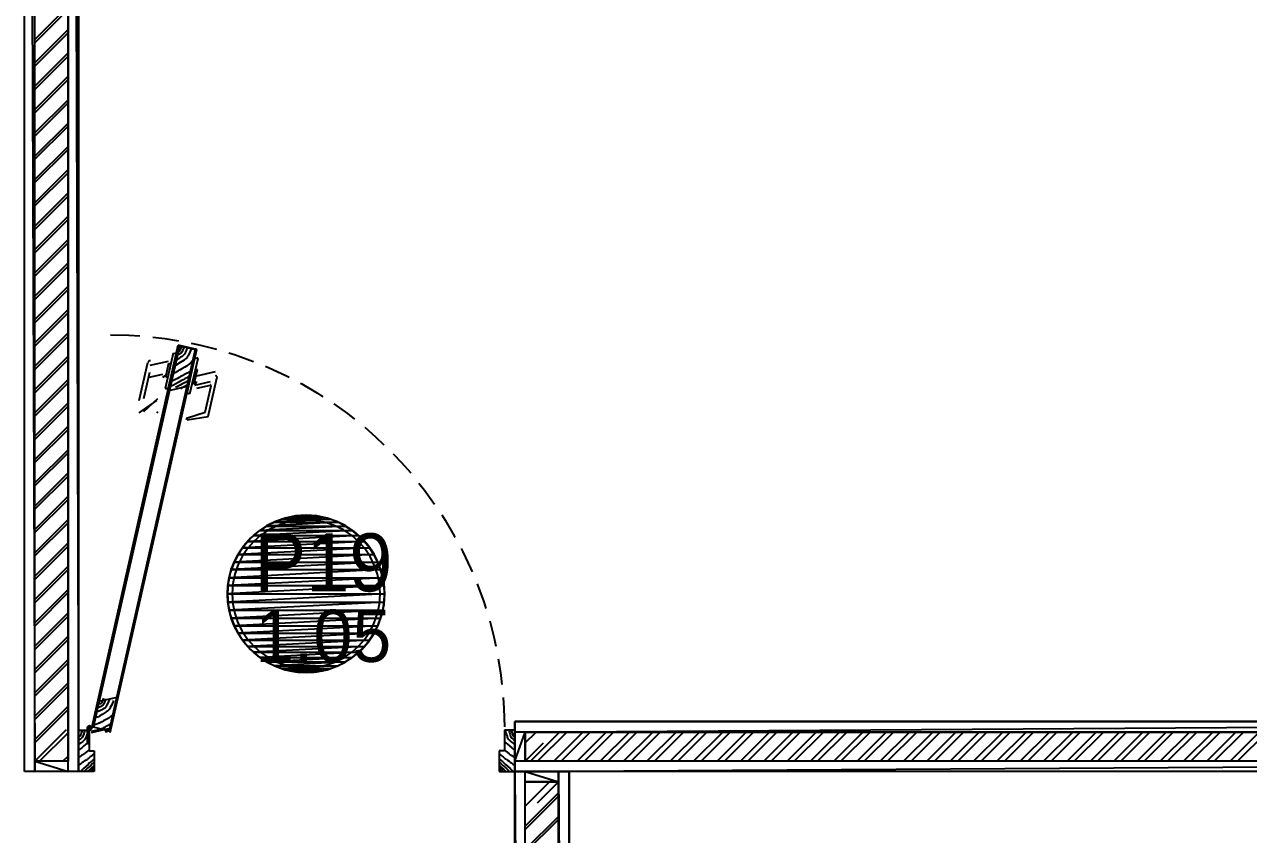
# Model space of a CAD drawing. Header units: millimetres. Extents: x 7649 to 34105, y 3983 to 25377.
# Drawn here: x 28188 to 31133, y 12767 to 14715 of the extents above; entities that cross this region are included whole.
import ezdxf

# ---------------------------------------------------------------- set-up
doc = ezdxf.new("R2010")
doc.units = ezdxf.units.MM

msp = doc.modelspace()

# ---------------------------------------------------------------- linework, layer by layer
at = {"layer": 'GEOMETRY', "color": 7}
for p, q in [((28188.00278, 12918.19306), (28188.00278, 20636.61806)), ((28188.00278, 20636.61806), (28212.87361, 12918.19306)), ((28188.00278, 20636.61806), (28212.87361, 12918.19306)), ((28212.87361, 12918.19306), (28212.87361, 20636.61806)), ((28292.77778, 12918.19306), (28292.77778, 20636.61806)), ((28292.77778, 20636.61806), (28318.17778, 12918.19306)), ((28292.77778, 20636.61806), (28318.17778, 12918.19306)), ((28318.17778, 12918.19306), (28318.17778, 20636.61806)), ((28212.87361, 14679.25972), (28292.77778, 14759.16389)), ((28212.87361, 14671.32222), (28292.77778, 14751.22639)), ((28212.87361, 14622.63889), (28292.77778, 14703.07222)), ((28212.87361, 14615.23056), (28292.77778, 14695.13472)), ((28212.87361, 14566.54722), (28292.77778, 14646.98056)), ((28212.87361, 14559.13889), (28292.77778, 14639.04306)), ((28212.87361, 14510.45556), (28292.77778, 14590.88889)), ((28212.87361, 14503.04722), (28292.77778, 14582.95139)), ((28212.87361, 14454.36389), (28292.77778, 14534.26806)), ((28212.87361, 14446.95556), (28292.77778, 14526.85972)), ((28212.87361, 14398.27222), (28292.77778, 14478.17639)), ((28212.87361, 14390.86389), (28292.77778, 14470.76806)), ((28212.87361, 14342.18056), (28292.77778, 14422.08472)), ((28212.87361, 14334.77222), (28292.77778, 14414.67639)), ((28212.87361, 14286.08889), (28292.77778, 14365.99306)), ((28212.87361, 14278.68056), (28292.77778, 14358.58472)), ((28212.87361, 14229.99722), (28292.77778, 14309.90139)), ((28212.87361, 14222.05972), (28292.77778, 14302.49306)), ((28212.87361, 14173.90556), (28292.77778, 14253.80972)), ((28212.87361, 14165.96806), (28292.77778, 14246.40139)), ((28212.87361, 14117.81389), (28292.77778, 14197.71806)), ((28212.87361, 14109.87639), (28292.77778, 14190.30972)), ((28212.87361, 14061.72222), (28292.77778, 14141.62639)), ((28212.87361, 14053.78472), (28292.77778, 14133.68889)), ((28212.87361, 14005.63056), (28292.77778, 14085.53472)), ((28212.87361, 13997.69306), (28292.77778, 14077.59722)), ((28212.87361, 13949.53889), (28292.77778, 14029.44306)), ((28212.87361, 13941.60139), (28292.77778, 14021.50556)), ((28212.87361, 13893.44722), (28292.77778, 13973.35139)), ((28212.87361, 13885.50972), (28292.77778, 13965.41389)), ((28394.90694, 13968.58889), (28438.82778, 13967.53056)), ((28438.82778, 13967.53056), (28465.28611, 13965.94306)), ((28496.50694, 13962.76806), (28525.61111, 13959.59306)), ((28525.61111, 13959.59306), (28558.41944, 13954.30139)), ((28350.45694, 13026.14306), (28557.89028, 13943.71806)), ((28354.16111, 13025.08472), (28561.59444, 13942.13056)), ((28598.63611, 13933.66389), (28390.67361, 13013.97222)), ((28394.37778, 13011.85556), (28602.86944, 13933.66389)), ((28602.86944, 13933.66389), (28557.89028, 13943.71806)), ((28557.89028, 13943.71806), (28602.86944, 13933.66389)), ((28561.06528, 13930.48889), (28560.00694, 13928.90139)), ((28563.71111, 13935.25139), (28561.06528, 13930.48889)), ((28561.59444, 13942.13056), (28598.63611, 13933.66389)), ((28566.35694, 13941.07222), (28563.71111, 13935.25139)), ((28567.94444, 13931.01806), (28566.35694, 13927.31389)), ((28572.17778, 13939.48472), (28567.94444, 13931.01806)), ((28577.99861, 13933.13472), (28575.35278, 13927.31389)), ((28580.11528, 13937.89722), (28577.99861, 13933.13472)), ((28589.64028, 13935.78056), (28585.93611, 13926.78472)), ((28589.11111, 13948.48056), (28611.33611, 13943.71806)), ((28611.33611, 13943.71806), (28649.96528, 13934.19306)), ((28212.87361, 13837.35556), (28292.77778, 13917.25972)), ((28212.87361, 13829.41806), (28292.77778, 13909.32222)), ((28463.69861, 13810.36806), (28484.86528, 13901.91389)), ((28485.18439, 13902.88431), (28484.9893, 13902.22911)), ((28485.45897, 13903.49294), (28485.18439, 13902.88431)), ((28485.80586, 13904.0505), (28485.45897, 13903.49294)), ((28486.2179, 13904.55245), (28485.80586, 13904.0505)), ((28486.68794, 13904.99427), (28486.2179, 13904.55245)), ((28487.2088, 13905.37143), (28486.68794, 13904.99427)), ((28487.77334, 13905.67941), (28487.2088, 13905.37143)), ((28488.37438, 13905.91368), (28487.77334, 13905.67941)), ((28489.00475, 13906.06973), (28488.37438, 13905.91368)), ((28489.65731, 13906.14301), (28489.00475, 13906.06973)), ((28490.32488, 13906.12901), (28489.65731, 13906.14301)), ((28491.0003, 13906.0232), (28490.32488, 13906.12901)), ((28490.68611, 13895.56389), (28534.60694, 13905.61806)), ((28527.19861, 13840.00139), (28546.24861, 13925.72639)), ((28528.25694, 13867.51806), (28535.66528, 13900.32639)), ((28534.07778, 13838.41389), (28553.65694, 13924.13889)), ((28535.66528, 13899.26806), (28540.42778, 13900.32639)), ((28546.24861, 13924.13889), (28553.65694, 13925.72639)), ((28562.65278, 13901.91389), (28551.01111, 13895.03472)), ((28559.47778, 13911.43889), (28554.18611, 13908.26389)), ((28559.47778, 13920.96389), (28556.30278, 13919.37639)), ((28559.47778, 13927.84306), (28558.41944, 13927.31389)), ((28560.00694, 13928.37222), (28559.47778, 13927.84306)), ((28562.12361, 13922.55139), (28559.47778, 13920.96389)), ((28563.71111, 13914.61389), (28559.47778, 13911.43889)), ((28560.00694, 13928.90139), (28560.00694, 13928.37222)), ((28564.76944, 13924.66806), (28562.12361, 13922.55139)), ((28572.17778, 13907.73472), (28562.65278, 13901.91389)), ((28567.41528, 13916.73056), (28563.71111, 13914.61389)), ((28566.35694, 13927.31389), (28564.76944, 13924.66806)), ((28570.06111, 13918.84722), (28567.41528, 13916.73056)), ((28572.70694, 13922.02222), (28570.06111, 13918.84722)), ((28574.82361, 13909.85139), (28572.17778, 13907.73472)), ((28575.35278, 13927.31389), (28572.70694, 13922.02222)), ((28577.46944, 13911.96806), (28574.82361, 13909.85139)), ((28579.58611, 13915.14306), (28577.46944, 13911.96806)), ((28579.05694, 13828.35972), (28598.10694, 13914.08472)), ((28581.70278, 13918.31806), (28579.58611, 13915.14306)), ((28585.93611, 13926.78472), (28581.70278, 13918.31806)), ((28587.52361, 13900.85556), (28581.70278, 13896.09306)), ((28585.93611, 13826.77222), (28605.51528, 13911.96806)), ((28592.81528, 13907.20556), (28587.52361, 13900.85556)), ((28598.10694, 13911.96806), (28605.51528, 13914.08472)), ((28679.59861, 13925.19722), (28695.47361, 13920.43472)), ((28695.47361, 13920.43472), (28736.74861, 13905.61806)), ((28736.74861, 13905.61806), (28738.86528, 13904.55972)), ((28475.34028, 13815.65972), (28489.62778, 13879.15972)), ((28488.04028, 13866.45972), (28520.84861, 13873.86806)), ((28520.84861, 13866.45972), (28529.31528, 13872.28056)), ((28551.01111, 13878.10139), (28546.77778, 13875.98472)), ((28553.65694, 13879.68889), (28551.01111, 13878.10139)), ((28555.77361, 13880.74722), (28553.65694, 13879.68889)), ((28557.36111, 13881.80556), (28555.77361, 13880.74722)), ((28558.41944, 13882.33472), (28557.36111, 13881.80556)), ((28558.94861, 13882.33472), (28558.41944, 13882.33472)), ((28559.47778, 13882.86389), (28558.94861, 13882.33472)), ((28560.53611, 13883.39306), (28559.47778, 13882.86389)), ((28562.65278, 13884.45139), (28560.53611, 13883.39306)), ((28566.35694, 13887.09722), (28562.65278, 13884.45139)), ((28567.41528, 13870.16389), (28565.82778, 13869.10556)), ((28573.76528, 13890.80139), (28566.35694, 13887.09722)), ((28569.00278, 13870.69306), (28567.41528, 13870.16389)), ((28571.64861, 13872.28056), (28569.00278, 13870.69306)), ((28575.88194, 13874.92639), (28571.64861, 13872.28056)), ((28577.46944, 13892.91806), (28573.76528, 13890.80139)), ((28580.64444, 13877.57222), (28575.88194, 13874.92639)), ((28579.58611, 13893.97639), (28577.46944, 13892.91806)), ((28581.70278, 13896.09306), (28579.58611, 13893.97639)), ((28583.29028, 13879.15972), (28580.64444, 13877.57222)), ((28586.99444, 13881.27639), (28583.29028, 13879.15972)), ((28596.51944, 13851.64306), (28604.45694, 13884.98056)), ((28599.69444, 13884.98056), (28604.45694, 13886.03889)), ((28602.86944, 13870.16389), (28647.31944, 13880.21806)), ((28648.28926, 13870.37392), (28647.63364, 13870.56903)), ((28648.89819, 13870.0993), (28648.28926, 13870.37392)), ((28649.45591, 13869.75232), (28648.89819, 13870.0993)), ((28767.96944, 13892.91806), (28776.96528, 13889.21389)), ((28776.96528, 13889.21389), (28816.65278, 13870.69306)), ((28816.65278, 13870.69306), (28824.59028, 13866.45972)), ((28212.87361, 13780.73472), (28292.77778, 13861.16806)), ((28212.87361, 13773.32639), (28292.77778, 13853.23056)), ((28528.25694, 13866.45972), (28533.01944, 13867.51806)), ((28546.24861, 13847.93889), (28539.36944, 13844.23472)), ((28539.36944, 13835.76806), (28576.41111, 13844.23472)), ((28549.95278, 13860.63889), (28542.01528, 13856.40556)), ((28552.06944, 13851.11389), (28546.24861, 13847.93889)), ((28555.77361, 13863.81389), (28549.95278, 13860.63889)), ((28557.36111, 13844.76389), (28551.54028, 13841.58889)), ((28557.36111, 13853.75972), (28552.06944, 13851.11389)), ((28560.00694, 13865.93056), (28555.77361, 13863.81389)), ((28562.12361, 13856.40556), (28557.36111, 13853.75972)), ((28562.65278, 13847.40972), (28557.36111, 13844.76389)), ((28563.71111, 13868.04722), (28560.00694, 13865.93056)), ((28565.82778, 13858.52222), (28562.12361, 13856.40556)), ((28566.88611, 13850.05556), (28562.65278, 13847.40972)), ((28567.94444, 13841.58889), (28563.18194, 13838.94306)), ((28565.82778, 13869.10556), (28563.71111, 13868.04722)), ((28569.53194, 13860.10972), (28565.82778, 13858.52222)), ((28571.11944, 13852.17222), (28566.88611, 13850.05556)), ((28572.17778, 13843.70556), (28567.94444, 13841.58889)), ((28574.82361, 13863.28472), (28569.53194, 13860.10972)), ((28574.29444, 13853.75972), (28571.11944, 13852.17222)), ((28575.88194, 13845.82222), (28572.17778, 13843.70556)), ((28576.94028, 13855.34722), (28574.29444, 13853.75972)), ((28578.52778, 13865.40139), (28574.82361, 13863.28472)), ((28579.05694, 13847.40972), (28575.88194, 13845.82222)), ((28581.70278, 13857.46389), (28576.94028, 13855.34722)), ((28581.17361, 13866.45972), (28578.52778, 13865.40139)), ((28583.81944, 13868.04722), (28581.17361, 13866.45972)), ((28591.75694, 13851.64306), (28596.51944, 13852.70139)), ((28597.57778, 13847.93889), (28635.14861, 13856.40556)), ((28597.57778, 13847.93889), (28602.86944, 13856.40556)), ((28602.86944, 13840.53056), (28635.67778, 13847.93889)), ((28622.44861, 13782.32222), (28636.73611, 13845.82222)), ((28629.85694, 13772.26806), (28651.02361, 13864.34306)), ((28635.5344, 13848.35072), (28635.29331, 13848.42258)), ((28635.7584, 13848.24954), (28635.5344, 13848.35072)), ((28635.96365, 13848.12171), (28635.7584, 13848.24954)), ((28636.14845, 13847.96986), (28635.96365, 13848.12171)), ((28636.31116, 13847.79663), (28636.14845, 13847.96986)), ((28636.45008, 13847.60467), (28636.31116, 13847.79663)), ((28636.56356, 13847.39663), (28636.45008, 13847.60467)), ((28636.64991, 13847.17515), (28636.56356, 13847.39663)), ((28636.70746, 13846.94287), (28636.64991, 13847.17515)), ((28636.69063, 13846.20773), (28636.7295, 13846.45652)), ((28636.73455, 13846.70245), (28636.70746, 13846.94287)), ((28636.7295, 13846.45652), (28636.73455, 13846.70245)), ((28649.95793, 13869.34017), (28649.45591, 13869.75232)), ((28650.39974, 13868.87001), (28649.95793, 13869.34017)), ((28650.77686, 13868.34901), (28650.39974, 13868.87001)), ((28651.08477, 13867.78435), (28650.77686, 13868.34901)), ((28651.31897, 13867.18319), (28651.08477, 13867.78435)), ((28651.47497, 13866.55271), (28651.31897, 13867.18319)), ((28651.42876, 13864.557), (28651.53437, 13865.23244)), ((28651.54827, 13865.90007), (28651.47497, 13866.55271)), ((28651.53437, 13865.23244), (28651.54827, 13865.90007)), ((28852.10694, 13852.17222), (28855.28194, 13850.58472)), ((28855.28194, 13850.58472), (28892.85278, 13828.35972)), ((28475.34028, 13783.90972), (28508.67778, 13815.65972)), ((28527.19861, 13838.41389), (28534.07778, 13840.00139)), ((28579.05694, 13826.77222), (28585.93611, 13828.35972)), ((28892.85278, 13828.35972), (28906.08194, 13819.89306)), ((28212.87361, 13724.64306), (28292.77778, 13805.07639)), ((28212.87361, 13717.23472), (28292.77778, 13797.13889)), ((28463.69861, 13781.26389), (28506.03194, 13810.36806)), ((28506.03194, 13781.26389), (28508.67778, 13783.90972)), ((28577.99861, 13768.03472), (28622.44861, 13782.32222)), ((28932.01111, 13802.95972), (28965.34861, 13779.14722)), ((28577.99861, 13764.33056), (28579.05694, 13768.03472)), ((28579.05694, 13764.33056), (28629.85694, 13772.26806)), ((28965.34861, 13779.14722), (28982.28194, 13765.91806)), ((28212.87361, 13668.55139), (28292.77778, 13748.98472)), ((28212.87361, 13661.14306), (28292.77778, 13741.04722)), ((29006.62361, 13746.33889), (29032.55278, 13723.58472)), ((29032.55278, 13723.58472), (29052.66111, 13704.00556)), ((28212.87361, 13612.45972), (28292.77778, 13692.36389)), ((28212.87361, 13605.05139), (28292.77778, 13684.95556)), ((29074.88611, 13682.30972), (29094.46528, 13662.20139)), ((28212.87361, 13556.36806), (28292.77778, 13636.27222)), ((29094.46528, 13662.20139), (29117.21944, 13636.27222)), ((28212.87361, 13548.95972), (28292.77778, 13628.86389)), ((29136.79861, 13611.93056), (29150.55694, 13594.99722)), ((28212.87361, 13500.27639), (28292.77778, 13580.18056)), ((29150.55694, 13594.99722), (29174.36944, 13561.65972)), ((28212.87361, 13492.86806), (28292.77778, 13572.77222)), ((28212.87361, 13444.18472), (28292.77778, 13524.08889)), ((28791.96452, 13519.80572), (28770.11949, 13508.84396)), ((28942.06528, 13517.73889), (28770.61528, 13508.74306)), ((28770.61528, 13508.74306), (28788.60694, 13517.73889)), ((28942.06528, 13517.73889), (28770.61528, 13508.74306)), ((28923.54444, 13525.14722), (28788.60694, 13517.73889)), ((28788.60694, 13517.73889), (28806.59861, 13525.14722)), ((28923.54444, 13525.14722), (28788.60694, 13517.73889)), ((28788.60694, 13517.73889), (28942.06528, 13517.73889)), ((28788.60694, 13517.73889), (28942.06528, 13517.73889)), ((28815.31, 13527.91462), (28791.96452, 13519.80572)), ((28818.26409, 13517.19908), (28796.28994, 13509.56652)), ((28904.49444, 13529.90972), (28806.59861, 13525.14722)), ((28806.59861, 13525.14722), (28826.17778, 13529.90972)), ((28904.49444, 13529.90972), (28806.59861, 13525.14722)), ((28806.59861, 13525.14722), (28923.54444, 13525.14722)), ((28806.59861, 13525.14722), (28923.54444, 13525.14722)), ((28839.93053, 13532.94525), (28815.31, 13527.91462)), ((28841.43839, 13521.9342), (28818.26409, 13517.19908)), ((28884.91528, 13533.08472), (28826.17778, 13529.90972)), ((28826.17778, 13529.90972), (28845.75694, 13533.08472)), ((28884.91528, 13533.08472), (28826.17778, 13529.90972)), ((28826.17778, 13529.90972), (28904.49444, 13529.90972)), ((28826.17778, 13529.90972), (28904.49444, 13529.90972)), ((28865.60069, 13534.67222), (28839.93053, 13532.94525)), ((28865.60069, 13523.55972), (28841.43839, 13521.9342)), ((28865.33611, 13534.14306), (28845.75694, 13533.08472)), ((28845.75694, 13533.08472), (28884.91528, 13533.08472)), ((28845.75694, 13533.08472), (28884.91528, 13533.08472)), ((28884.91528, 13533.08472), (28865.33611, 13534.14306)), ((28891.27086, 13532.94525), (28865.60069, 13534.67222)), ((28889.763, 13521.9342), (28865.60069, 13523.55972)), ((28904.49444, 13529.90972), (28884.91528, 13533.08472)), ((28912.9373, 13517.19908), (28889.763, 13521.9342)), ((28915.89139, 13527.91462), (28891.27086, 13532.94525)), ((28923.54444, 13525.14722), (28904.49444, 13529.90972)), ((28934.91145, 13509.56652), (28912.9373, 13517.19908)), ((28939.23687, 13519.80572), (28915.89139, 13527.91462)), ((28942.06528, 13517.73889), (28923.54444, 13525.14722)), ((28961.0819, 13508.84396), (28939.23687, 13519.80572)), ((28959.52778, 13508.74306), (28942.06528, 13517.73889)), ((29191.83194, 13535.73056), (29199.76944, 13523.03056)), ((29199.76944, 13523.03056), (29221.99444, 13485.45972)), ((28212.87361, 13436.77639), (28292.77778, 13516.68056)), ((28750.00031, 13495.25474), (28731.83237, 13479.26346)), ((28976.46111, 13498.15972), (28738.86528, 13485.98889)), ((28738.86528, 13485.98889), (28754.21111, 13498.15972)), ((28976.46111, 13498.15972), (28738.86528, 13485.98889)), ((28770.11949, 13508.84396), (28750.00031, 13495.25474)), ((28959.52778, 13508.74306), (28754.21111, 13498.15972)), ((28754.21111, 13498.15972), (28770.61528, 13508.74306)), ((28959.52778, 13508.74306), (28754.21111, 13498.15972)), ((28754.21111, 13498.15972), (28976.46111, 13498.15972)), ((28754.21111, 13498.15972), (28976.46111, 13498.15972)), ((28775.72811, 13499.24868), (28756.79075, 13486.45772)), ((28770.61528, 13508.74306), (28959.52778, 13508.74306)), ((28770.61528, 13508.74306), (28959.52778, 13508.74306)), ((28796.28994, 13509.56652), (28775.72811, 13499.24868)), ((28955.47328, 13499.24868), (28934.91145, 13509.56652)), ((28974.41064, 13486.45772), (28955.47328, 13499.24868)), ((28976.46111, 13498.15972), (28959.52778, 13508.74306)), ((28981.20108, 13495.25474), (28961.0819, 13508.84396)), ((28991.80694, 13485.98889), (28976.46111, 13498.15972)), ((28999.36902, 13479.26346), (28981.20108, 13495.25474)), ((28212.87361, 13388.09306), (28292.77778, 13467.99722)), ((28212.87361, 13380.15556), (28292.77778, 13460.58889)), ((28715.8411, 13461.09553), (28702.25187, 13440.97634)), ((29005.56528, 13471.70139), (28712.40694, 13456.35556)), ((28712.40694, 13456.35556), (28724.57778, 13471.70139)), ((29005.56528, 13471.70139), (28712.40694, 13456.35556)), ((28731.83237, 13479.26346), (28715.8411, 13461.09553)), ((28991.80694, 13485.98889), (28724.57778, 13471.70139)), ((28724.57778, 13471.70139), (28738.86528, 13485.98889)), ((28991.80694, 13485.98889), (28724.57778, 13471.70139)), ((28724.57778, 13471.70139), (29005.56528, 13471.70139)), ((28724.57778, 13471.70139), (29005.56528, 13471.70139)), ((28739.69003, 13471.4058), (28724.63811, 13454.30508)), ((28738.86528, 13485.98889), (28991.80694, 13485.98889)), ((28738.86528, 13485.98889), (28991.80694, 13485.98889)), ((28756.79075, 13486.45772), (28739.69003, 13471.4058)), ((28991.51136, 13471.4058), (28974.41064, 13486.45772)), ((29006.56327, 13454.30508), (28991.51136, 13471.4058)), ((29005.56528, 13471.70139), (28991.80694, 13485.98889)), ((29015.36029, 13461.09553), (28999.36902, 13479.26346)), ((29018.26528, 13456.35556), (29005.56528, 13471.70139)), ((29028.94951, 13440.97634), (29015.36029, 13461.09553)), ((29221.99444, 13485.45972), (29224.11111, 13482.28472)), ((28702.25187, 13440.97634), (28691.29011, 13419.13131)), ((29028.84861, 13439.95139), (28692.82778, 13421.95972)), ((28692.82778, 13421.95972), (28701.82361, 13439.95139)), ((29028.84861, 13439.95139), (28692.82778, 13421.95972)), ((28711.84715, 13435.36773), (28701.52931, 13414.8059)), ((29018.26528, 13456.35556), (28701.82361, 13439.95139)), ((28701.82361, 13439.95139), (28712.40694, 13456.35556)), ((29018.26528, 13456.35556), (28701.82361, 13439.95139)), ((28701.82361, 13439.95139), (29028.84861, 13439.95139)), ((28701.82361, 13439.95139), (29028.84861, 13439.95139)), ((28724.63811, 13454.30508), (28711.84715, 13435.36773)), ((28712.40694, 13456.35556), (29018.26528, 13456.35556)), ((28712.40694, 13456.35556), (29018.26528, 13456.35556)), ((29019.35423, 13435.36773), (29006.56327, 13454.30508)), ((29028.84861, 13439.95139), (29018.26528, 13456.35556)), ((29029.67208, 13414.8059), (29019.35423, 13435.36773)), ((29037.84444, 13421.95972), (29028.84861, 13439.95139)), ((29039.91128, 13419.13131), (29028.94951, 13440.97634)), ((29238.39861, 13454.76806), (29242.63194, 13446.83056)), ((29242.63194, 13446.83056), (29261.15278, 13407.67222)), ((28212.87361, 13332.00139), (28292.77778, 13411.90556)), ((28212.87361, 13324.06389), (28292.77778, 13404.49722)), ((29044.72361, 13403.96806), (28680.65694, 13384.38889)), ((28680.65694, 13384.38889), (28685.41944, 13403.96806)), ((29044.72361, 13403.96806), (28680.65694, 13384.38889)), ((28691.29011, 13419.13131), (28683.18121, 13395.78583)), ((29037.84444, 13421.95972), (28685.41944, 13403.96806)), ((28685.41944, 13403.96806), (28692.82778, 13421.95972)), ((29037.84444, 13421.95972), (28685.41944, 13403.96806)), ((28685.41944, 13403.96806), (29044.72361, 13403.96806)), ((28685.41944, 13403.96806), (29044.72361, 13403.96806)), ((28692.82778, 13421.95972), (29037.84444, 13421.95972)), ((28692.82778, 13421.95972), (29037.84444, 13421.95972)), ((28701.52931, 13414.8059), (28693.89675, 13392.83175)), ((29037.30464, 13392.83175), (29029.67208, 13414.8059)), ((29044.72361, 13403.96806), (29037.84444, 13421.95972)), ((29048.02018, 13395.78583), (29039.91128, 13419.13131)), ((29050.01528, 13384.38889), (29044.72361, 13403.96806)), ((29261.15278, 13407.67222), (29265.38611, 13398.14722)), ((28678.15058, 13371.16531), (28676.42361, 13345.49514)), ((29050.01528, 13384.38889), (28677.48194, 13365.33889)), ((28677.48194, 13365.33889), (28680.65694, 13384.38889)), ((29050.01528, 13384.38889), (28677.48194, 13365.33889)), ((28683.18121, 13395.78583), (28678.15058, 13371.16531)), ((28680.65694, 13384.38889), (29050.01528, 13384.38889)), ((28680.65694, 13384.38889), (29050.01528, 13384.38889)), ((28689.16163, 13369.65744), (28687.53611, 13345.49514)), ((28693.89675, 13392.83175), (28689.16163, 13369.65744)), ((29042.03976, 13369.65744), (29037.30464, 13392.83175)), ((29043.66528, 13345.49514), (29042.03976, 13369.65744)), ((29053.05081, 13371.16531), (29048.02018, 13395.78583)), ((29053.19028, 13365.33889), (29050.01528, 13384.38889)), ((29054.77778, 13345.49514), (29053.05081, 13371.16531)), ((29277.02778, 13369.57222), (29278.08611, 13366.92639)), ((28212.87361, 13275.90972), (28292.77778, 13355.81389)), ((28212.87361, 13267.97222), (28292.77778, 13348.40556)), ((29053.19028, 13365.33889), (28676.42361, 13345.23056)), ((28676.42361, 13345.23056), (28677.48194, 13365.33889)), ((29053.19028, 13365.33889), (28676.42361, 13345.23056)), ((28676.42361, 13345.49514), (28678.15058, 13319.82497)), ((28676.42361, 13345.23056), (29054.24861, 13345.23056)), ((28676.42361, 13345.23056), (29054.24861, 13345.23056)), ((28677.48194, 13325.65139), (28676.42361, 13345.23056)), ((28677.48194, 13365.33889), (29053.19028, 13365.33889)), ((28677.48194, 13365.33889), (29053.19028, 13365.33889)), ((29054.24861, 13345.23056), (28677.48194, 13325.65139)), ((29054.24861, 13345.23056), (28677.48194, 13325.65139)), ((28687.00694, 13345.23056), (29043.13611, 13345.23056)), ((28687.53611, 13345.49514), (28689.16163, 13321.33284)), ((29042.03976, 13321.33284), (29043.66528, 13345.49514)), ((29053.05081, 13319.82497), (29054.77778, 13345.49514)), ((29054.24861, 13345.23056), (29053.19028, 13365.33889)), ((29053.19028, 13325.65139), (29054.24861, 13345.23056)), ((29278.08611, 13366.92639), (29292.90278, 13326.18056)), ((28677.48194, 13325.65139), (29053.19028, 13325.65139)), ((28677.48194, 13325.65139), (29053.19028, 13325.65139)), ((28680.65694, 13306.07222), (28677.48194, 13325.65139)), ((28678.15058, 13319.82497), (28683.18121, 13295.20445)), ((29053.19028, 13325.65139), (28680.65694, 13306.07222)), ((29053.19028, 13325.65139), (28680.65694, 13306.07222)), ((28689.16163, 13321.33284), (28693.89675, 13298.15853)), ((29037.30464, 13298.15853), (29042.03976, 13321.33284)), ((29048.02018, 13295.20445), (29053.05081, 13319.82497)), ((29050.01528, 13306.07222), (29053.19028, 13325.65139)), ((29292.90278, 13326.18056), (29297.66528, 13310.30556)), ((28212.87361, 13219.81806), (28292.77778, 13299.72222)), ((28212.87361, 13211.88056), (28292.77778, 13291.78472)), ((28680.65694, 13306.07222), (29050.01528, 13306.07222)), ((28680.65694, 13306.07222), (29050.01528, 13306.07222)), ((28685.41944, 13287.02222), (28680.65694, 13306.07222)), ((28683.18121, 13295.20445), (28691.29011, 13271.85897)), ((29050.01528, 13306.07222), (28685.41944, 13287.02222)), ((29050.01528, 13306.07222), (28685.41944, 13287.02222)), ((28685.41944, 13287.02222), (29044.72361, 13287.02222)), ((28685.41944, 13287.02222), (29044.72361, 13287.02222)), ((28692.82778, 13268.50139), (28685.41944, 13287.02222)), ((29044.72361, 13287.02222), (28692.82778, 13268.50139)), ((29044.72361, 13287.02222), (28692.82778, 13268.50139)), ((28693.89675, 13298.15853), (28701.52931, 13276.18438)), ((29029.67208, 13276.18438), (29037.30464, 13298.15853)), ((29037.84444, 13268.50139), (29044.72361, 13287.02222)), ((29039.91128, 13271.85897), (29048.02018, 13295.20445)), ((29044.72361, 13287.02222), (29050.01528, 13306.07222)), ((28691.29011, 13271.85897), (28702.25187, 13250.01393)), ((28692.82778, 13268.50139), (29037.84444, 13268.50139)), ((28692.82778, 13268.50139), (29037.84444, 13268.50139)), ((28701.82361, 13251.03889), (28692.82778, 13268.50139)), ((28701.52931, 13276.18438), (28711.84715, 13255.62255)), ((29037.84444, 13268.50139), (28701.82361, 13251.03889)), ((29037.84444, 13268.50139), (28701.82361, 13251.03889)), ((28711.84715, 13255.62255), (28724.63811, 13236.6852)), ((29006.56327, 13236.6852), (29019.35423, 13255.62255)), ((29019.35423, 13255.62255), (29029.67208, 13276.18438)), ((29028.84861, 13251.03889), (29037.84444, 13268.50139)), ((29028.94951, 13250.01393), (29039.91128, 13271.85897)), ((29307.19028, 13280.67222), (29317.24444, 13242.04306)), ((28212.87361, 13163.72639), (28292.77778, 13243.63056)), ((28212.87361, 13155.78889), (28292.77778, 13235.69306)), ((28701.82361, 13251.03889), (29028.84861, 13251.03889)), ((28701.82361, 13251.03889), (29028.84861, 13251.03889)), ((28712.40694, 13234.10556), (28701.82361, 13251.03889)), ((28702.25187, 13250.01393), (28715.8411, 13229.89475)), ((29028.84861, 13251.03889), (28712.40694, 13234.10556)), ((29028.84861, 13251.03889), (28712.40694, 13234.10556)), ((28712.40694, 13234.10556), (29018.26528, 13234.10556)), ((28712.40694, 13234.10556), (29018.26528, 13234.10556)), ((28724.57778, 13218.75972), (28712.40694, 13234.10556)), ((28715.8411, 13229.89475), (28731.83237, 13211.72682)), ((29018.26528, 13234.10556), (28724.57778, 13218.75972)), ((29018.26528, 13234.10556), (28724.57778, 13218.75972)), ((28724.63811, 13236.6852), (28739.69003, 13219.58448)), ((28991.51136, 13219.58448), (29006.56327, 13236.6852)), ((28999.36902, 13211.72682), (29015.36029, 13229.89475)), ((29005.56528, 13218.75972), (29018.26528, 13234.10556)), ((29015.36029, 13229.89475), (29028.94951, 13250.01393)), ((29018.26528, 13234.10556), (29028.84861, 13251.03889)), ((29317.24444, 13242.04306), (29322.00694, 13219.81806)), ((28724.57778, 13218.75972), (29005.56528, 13218.75972)), ((28724.57778, 13218.75972), (29005.56528, 13218.75972)), ((28738.86528, 13205.00139), (28724.57778, 13218.75972)), ((28731.83237, 13211.72682), (28750.00031, 13195.73554)), ((29005.56528, 13218.75972), (28738.86528, 13205.00139)), ((29005.56528, 13218.75972), (28738.86528, 13205.00139)), ((28738.86528, 13205.00139), (28991.80694, 13205.00139)), ((28738.86528, 13205.00139), (28991.80694, 13205.00139)), ((28754.21111, 13192.30139), (28738.86528, 13205.00139)), ((28739.69003, 13219.58448), (28756.79075, 13204.53256)), ((28750.00031, 13195.73554), (28770.11949, 13182.14632)), ((28991.80694, 13205.00139), (28754.21111, 13192.30139)), ((28991.80694, 13205.00139), (28754.21111, 13192.30139)), ((28756.79075, 13204.53256), (28775.72811, 13191.7416)), ((28955.47328, 13191.7416), (28974.41064, 13204.53256)), ((28961.0819, 13182.14632), (28981.20108, 13195.73554)), ((28974.41064, 13204.53256), (28991.51136, 13219.58448)), ((28976.46111, 13192.30139), (28991.80694, 13205.00139)), ((28981.20108, 13195.73554), (28999.36902, 13211.72682)), ((28991.80694, 13205.00139), (29005.56528, 13218.75972)), ((28212.87361, 13107.63472), (28292.77778, 13187.53889)), ((28212.87361, 13099.69722), (28292.77778, 13179.60139)), ((28754.21111, 13192.30139), (28976.46111, 13192.30139)), ((28754.21111, 13192.30139), (28976.46111, 13192.30139)), ((28770.61528, 13181.71806), (28754.21111, 13192.30139)), ((28770.11949, 13182.14632), (28791.96452, 13171.18456)), ((28976.46111, 13192.30139), (28770.61528, 13181.71806)), ((28976.46111, 13192.30139), (28770.61528, 13181.71806)), ((28770.61528, 13181.71806), (28959.52778, 13181.71806)), ((28770.61528, 13181.71806), (28959.52778, 13181.71806)), ((28788.60694, 13172.72222), (28770.61528, 13181.71806)), ((28775.72811, 13191.7416), (28796.28994, 13181.42376)), ((28959.52778, 13181.71806), (28788.60694, 13172.72222)), ((28959.52778, 13181.71806), (28788.60694, 13172.72222)), ((28788.60694, 13172.72222), (28942.06528, 13172.72222)), ((28788.60694, 13172.72222), (28942.06528, 13172.72222)), ((28806.59861, 13165.84306), (28788.60694, 13172.72222)), ((28791.96452, 13171.18456), (28815.31, 13163.07566)), ((28796.28994, 13181.42376), (28818.26409, 13173.7912)), ((28942.06528, 13172.72222), (28806.59861, 13165.84306)), ((28942.06528, 13172.72222), (28806.59861, 13165.84306)), ((28806.59861, 13165.84306), (28923.54444, 13165.84306)), ((28806.59861, 13165.84306), (28923.54444, 13165.84306)), ((28826.17778, 13160.55139), (28806.59861, 13165.84306)), ((28818.26409, 13173.7912), (28841.43839, 13169.05608)), ((28923.54444, 13165.84306), (28826.17778, 13160.55139)), ((28923.54444, 13165.84306), (28826.17778, 13160.55139)), ((28841.43839, 13169.05608), (28865.60069, 13167.43056)), ((28865.60069, 13167.43056), (28889.763, 13169.05608)), ((28889.763, 13169.05608), (28912.9373, 13173.7912)), ((28904.49444, 13160.55139), (28923.54444, 13165.84306)), ((28912.9373, 13173.7912), (28934.91145, 13181.42376)), ((28915.89139, 13163.07566), (28939.23687, 13171.18456)), ((28923.54444, 13165.84306), (28942.06528, 13172.72222)), ((28934.91145, 13181.42376), (28955.47328, 13191.7416)), ((28939.23687, 13171.18456), (28961.0819, 13182.14632)), ((28942.06528, 13172.72222), (28959.52778, 13181.71806)), ((28959.52778, 13181.71806), (28976.46111, 13192.30139)), ((29327.82778, 13189.12639), (29333.11944, 13156.31806)), ((28815.31, 13163.07566), (28839.93053, 13158.04502)), ((28826.17778, 13160.55139), (28904.49444, 13160.55139)), ((28904.49444, 13160.55139), (28826.17778, 13160.55139)), ((28826.17778, 13160.55139), (28845.75694, 13157.37639)), ((28839.93053, 13158.04502), (28865.60069, 13156.31806)), ((28845.75694, 13157.37639), (28904.49444, 13160.55139)), ((28845.75694, 13157.37639), (28904.49444, 13160.55139)), ((28884.91528, 13157.37639), (28845.75694, 13157.37639)), ((28884.91528, 13157.37639), (28845.75694, 13157.37639)), ((28845.75694, 13157.37639), (28865.33611, 13156.31806)), ((28865.33611, 13156.31806), (28884.91528, 13157.37639)), ((28865.60069, 13156.31806), (28891.27086, 13158.04502)), ((28904.49444, 13160.55139), (28884.91528, 13157.37639)), ((28891.27086, 13158.04502), (28915.89139, 13163.07566)), ((29333.11944, 13156.31806), (29336.82361, 13127.21389)), ((28212.87361, 13051.54306), (28292.77778, 13131.44722)), ((28212.87361, 13043.60556), (28292.77778, 13123.50972)), ((28212.87361, 12995.45139), (28292.77778, 13075.35556)), ((28369.50694, 13080.64722), (28366.33194, 13080.11806)), ((28371.09444, 13081.17639), (28369.50694, 13080.64722)), ((28370.56528, 13088.05556), (28407.60694, 13096.52222)), ((28372.15278, 13081.70556), (28371.09444, 13081.17639)), ((28372.68194, 13082.23472), (28372.15278, 13081.70556)), ((28374.26944, 13075.88472), (28372.15278, 13074.82639)), ((28373.74028, 13083.82222), (28372.68194, 13082.23472)), ((28375.85694, 13089.11389), (28373.74028, 13083.82222)), ((28377.44444, 13078.53056), (28374.26944, 13075.88472)), ((28378.50278, 13094.40556), (28375.85694, 13089.11389)), ((28379.03194, 13080.64722), (28377.44444, 13078.53056)), ((28380.61944, 13084.88056), (28379.03194, 13080.64722)), ((28384.32361, 13093.34722), (28380.61944, 13084.88056)), ((28384.85278, 13075.35556), (28382.73611, 13072.18056)), ((28387.49861, 13080.64722), (28384.85278, 13075.35556)), ((28390.14444, 13086.46806), (28387.49861, 13080.64722)), ((28392.26111, 13091.75972), (28390.14444, 13086.46806)), ((28398.61111, 13080.11806), (28394.37778, 13072.18056)), ((28402.31528, 13089.11389), (28398.61111, 13080.11806)), ((29339.46944, 13095.99306), (29341.58611, 13069.53472)), ((28212.87361, 12987.51389), (28292.77778, 13067.41806)), ((28362.62778, 13048.89722), (28359.45278, 13047.83889)), ((28367.39028, 13063.18472), (28362.62778, 13061.59722)), ((28365.80278, 13049.95556), (28362.62778, 13048.89722)), ((28367.39028, 13072.70972), (28364.74444, 13072.18056)), ((28369.50694, 13052.07222), (28365.80278, 13049.95556)), ((28368.44861, 13072.70972), (28367.39028, 13072.70972)), ((28371.09444, 13065.30139), (28367.39028, 13063.18472)), ((28368.97778, 13073.23889), (28368.44861, 13072.70972)), ((28369.50694, 13073.23889), (28368.97778, 13073.23889)), ((28370.03611, 13073.23889), (28369.50694, 13073.23889)), ((28374.79861, 13055.24722), (28369.50694, 13052.07222)), ((28370.56528, 13073.76806), (28370.03611, 13073.23889)), ((28372.15278, 13074.82639), (28370.56528, 13073.76806)), ((28374.26944, 13066.88889), (28371.09444, 13065.30139)), ((28376.38611, 13067.94722), (28374.26944, 13066.88889)), ((28384.85278, 13061.59722), (28374.79861, 13055.24722)), ((28380.09028, 13070.06389), (28376.38611, 13067.94722)), ((28382.73611, 13072.18056), (28380.09028, 13070.06389)), ((28390.67361, 13046.78056), (28384.32361, 13043.60556)), ((28387.49861, 13063.18472), (28384.85278, 13061.59722)), ((28389.61528, 13065.30139), (28387.49861, 13063.18472)), ((28392.26111, 13068.47639), (28389.61528, 13065.30139)), ((28394.37778, 13049.95556), (28390.67361, 13046.78056)), ((28394.37778, 13072.18056), (28392.26111, 13068.47639)), ((28399.66944, 13054.18889), (28394.37778, 13049.95556)), ((29341.58611, 13069.53472), (29342.64444, 13025.61389)), ((28212.87361, 12943.06389), (28289.07361, 13019.26389)), ((28318.17778, 12918.19306), (28318.17778, 13017.67639)), ((28318.17778, 13017.67639), (28339.34444, 13017.67639)), ((28327.17361, 13017.67639), (28324.52778, 13010.79722)), ((28332.99444, 13017.67639), (28331.40694, 13011.85556)), ((28339.34444, 13022.96806), (28340.40278, 13025.61389)), ((28339.39034, 13023.38555), (28339.34444, 13022.70347)), ((28344.10694, 13022.43889), (28339.34444, 13022.96806)), ((28339.87361, 13020.32222), (28339.34444, 13022.96806)), ((28339.34444, 13022.96806), (28344.10694, 13022.43889)), ((28339.34444, 13022.70347), (28339.39034, 13022.0214)), ((28339.34444, 12984.86806), (28339.34444, 13022.43889)), ((28339.52404, 13024.03976), (28339.39034, 13023.38555)), ((28339.39034, 13022.0214), (28339.52404, 13021.36719)), ((28339.73954, 13024.6601), (28339.52404, 13024.03976)), ((28339.52404, 13021.36719), (28339.73954, 13020.74684)), ((28340.03086, 13025.24059), (28339.73954, 13024.6601)), ((28339.73954, 13020.74684), (28340.03086, 13020.16635)), ((28344.10694, 13022.43889), (28339.87361, 13020.32222)), ((28344.10694, 13022.43889), (28339.87361, 13020.32222)), ((28339.87361, 13020.32222), (28341.46111, 13018.73472)), ((28340.392, 13025.77523), (28340.03086, 13025.24059)), ((28340.03086, 13020.16635), (28340.392, 13019.63171)), ((28340.81697, 13026.25803), (28340.392, 13025.77523)), ((28340.392, 13019.63171), (28340.81697, 13019.14891)), ((28341.99028, 13027.20139), (28340.40278, 13025.61389)), ((28340.40278, 13025.61389), (28344.10694, 13022.43889)), ((28340.40278, 13025.61389), (28344.10694, 13022.43889)), ((28341.29977, 13026.683), (28340.81697, 13026.25803)), ((28340.81697, 13019.14891), (28341.29977, 13018.72394)), ((28341.83441, 13027.04414), (28341.29977, 13026.683)), ((28341.29977, 13018.72394), (28341.83441, 13018.36281)), ((28341.46111, 13018.73472), (28344.10694, 13022.43889)), ((28341.46111, 13018.73472), (28344.10694, 13022.43889)), ((28344.10694, 13017.67639), (28341.46111, 13018.73472)), ((28342.4149, 13027.33546), (28341.83441, 13027.04414)), ((28341.83441, 13018.36281), (28342.4149, 13018.07149)), ((28341.99028, 13027.20139), (28344.63611, 13027.73056)), ((28344.10694, 13022.43889), (28341.99028, 13027.20139)), ((28344.10694, 13022.43889), (28341.99028, 13027.20139)), ((28343.03524, 13027.55096), (28342.4149, 13027.33546)), ((28342.4149, 13018.07149), (28343.03524, 13017.85598)), ((28343.68945, 13027.68466), (28343.03524, 13027.55096)), ((28343.03524, 13017.85598), (28343.68945, 13017.72229)), ((28343.57778, 13027.73056), (28343.57778, 12984.86806)), ((28344.37153, 13027.73056), (28343.68945, 13027.68466)), ((28343.68945, 13017.72229), (28344.37153, 13017.67639)), ((28344.63611, 13027.73056), (28344.10694, 13022.43889)), ((28344.10694, 13022.43889), (28344.63611, 13027.73056)), ((28347.28194, 13026.67222), (28344.10694, 13022.43889)), ((28347.28194, 13026.67222), (28344.10694, 13022.43889)), ((28344.10694, 13022.43889), (28348.86944, 13025.08472)), ((28344.10694, 13022.43889), (28348.86944, 13025.08472)), ((28349.39861, 13022.43889), (28344.10694, 13022.43889)), ((28348.34028, 13019.79306), (28344.10694, 13022.43889)), ((28344.10694, 13022.43889), (28349.39861, 13022.43889)), ((28348.34028, 13019.79306), (28344.10694, 13022.43889)), ((28344.10694, 13022.43889), (28346.75278, 13018.20556)), ((28344.10694, 13022.43889), (28346.75278, 13018.20556)), ((28344.10694, 13017.67639), (28344.10694, 13022.43889)), ((28344.10694, 13022.43889), (28344.10694, 13017.67639)), ((28346.75278, 13018.20556), (28344.10694, 13017.67639)), ((28345.0536, 13027.68466), (28344.37153, 13027.73056)), ((28344.37153, 13017.67639), (28345.0536, 13017.72229)), ((28344.63611, 13027.73056), (28347.28194, 13026.67222)), ((28345.70781, 13027.55096), (28345.0536, 13027.68466)), ((28345.0536, 13017.72229), (28345.70781, 13017.85598)), ((28345.69444, 13027.20139), (28382.73611, 13018.73472)), ((28346.32816, 13027.33546), (28345.70781, 13027.55096)), ((28345.70781, 13017.85598), (28346.32816, 13018.07149)), ((28346.90865, 13027.04414), (28346.32816, 13027.33546)), ((28346.32816, 13018.07149), (28346.90865, 13018.36281)), ((28346.75278, 13018.20556), (28348.34028, 13019.79306)), ((28347.44329, 13026.683), (28346.90865, 13027.04414)), ((28346.90865, 13018.36281), (28347.44329, 13018.72394)), ((28348.86944, 13025.08472), (28347.28194, 13026.67222)), ((28347.92609, 13026.25803), (28347.44329, 13026.683)), ((28347.44329, 13018.72394), (28347.92609, 13019.14891)), ((28348.35106, 13025.77523), (28347.92609, 13026.25803)), ((28347.92609, 13019.14891), (28348.35106, 13019.63171)), ((28349.39861, 13022.43889), (28348.34028, 13019.79306)), ((28348.71219, 13025.24059), (28348.35106, 13025.77523)), ((28348.35106, 13019.63171), (28348.71219, 13020.16635)), ((28349.00351, 13024.6601), (28348.71219, 13025.24059)), ((28348.71219, 13020.16635), (28349.00351, 13020.74684)), ((28348.86944, 13025.08472), (28349.39861, 13022.43889)), ((28349.21902, 13024.03976), (28349.00351, 13024.6601)), ((28349.00351, 13020.74684), (28349.21902, 13021.36719)), ((28349.35271, 13023.38555), (28349.21902, 13024.03976)), ((28349.21902, 13021.36719), (28349.35271, 13022.0214)), ((28349.39861, 13022.70347), (28349.35271, 13023.38555)), ((28349.35271, 13022.0214), (28349.39861, 13022.70347)), ((28349.39861, 13015.03056), (28382.20694, 13022.43889)), ((28349.39861, 13011.85556), (28394.37778, 13022.43889)), ((28359.98194, 13031.43472), (28355.21944, 13029.31806)), ((28363.68611, 13033.02222), (28359.98194, 13031.43472)), ((28366.33194, 13034.08056), (28363.68611, 13033.02222)), ((28368.44861, 13034.60972), (28366.33194, 13034.08056)), ((28370.03611, 13035.13889), (28368.44861, 13034.60972)), ((28370.56528, 13035.66806), (28370.03611, 13035.13889)), ((28371.09444, 13035.66806), (28370.56528, 13035.66806)), ((28371.62361, 13036.19722), (28371.09444, 13035.66806)), ((28372.15278, 13036.19722), (28371.62361, 13036.19722)), ((28372.68194, 13036.72639), (28372.15278, 13036.19722)), ((28374.79861, 13037.78472), (28372.68194, 13036.72639)), ((28376.38611, 13021.90972), (28374.26944, 13020.85139)), ((28377.97361, 13039.90139), (28374.79861, 13037.78472)), ((28378.50278, 13022.96806), (28376.38611, 13021.90972)), ((28384.32361, 13043.60556), (28377.97361, 13039.90139)), ((28380.61944, 13024.02639), (28378.50278, 13022.96806)), ((28382.20694, 13025.08472), (28380.61944, 13024.02639)), ((28383.79444, 13026.14306), (28382.20694, 13025.08472)), ((28382.73611, 13018.73472), (28382.20694, 13015.03056)), ((28382.20694, 13013.97222), (28390.67361, 13016.08889)), ((28387.49861, 13028.25972), (28383.79444, 13026.14306)), ((28389.08611, 13017.67639), (28384.85278, 13015.55972)), ((28394.90694, 13031.96389), (28387.49861, 13028.25972)), ((28391.73194, 13019.26389), (28389.08611, 13017.67639)), ((29368.04444, 13017.67639), (29342.64444, 13017.67639)), ((29342.64444, 13017.67639), (29342.64444, 12967.93472)), ((29344.76111, 13017.67639), (29346.34861, 13011.32639)), ((29353.22778, 13017.67639), (29354.81528, 13011.85556)), ((29359.04861, 13017.67639), (29361.16528, 13010.79722)), ((29368.04444, 13012.91389), (33322.50694, 13038.31389)), ((29368.04444, 13012.91389), (33322.50694, 13038.31389)), ((33322.50694, 13038.31389), (29368.04444, 13038.31389)), ((29368.04444, 13038.31389), (29368.04444, 13012.91389)), ((29368.04444, 12918.19306), (29368.04444, 13017.67639)), ((28224.51528, 12943.06389), (28292.77778, 13011.32639)), ((28320.29444, 13002.33056), (28318.17778, 13001.27222)), ((28319.76528, 12993.86389), (28318.17778, 12993.33472)), ((28320.29444, 12994.39306), (28319.76528, 12993.86389)), ((28321.35278, 13002.85972), (28320.29444, 13002.33056)), ((28320.82361, 12994.39306), (28320.29444, 12994.39306)), ((28321.35278, 12994.92222), (28320.82361, 12994.39306)), ((28322.41111, 13003.38889), (28321.35278, 13002.85972)), ((28321.88194, 12995.45139), (28321.35278, 12994.92222)), ((28324.52778, 12987.51389), (28321.35278, 12985.39722)), ((28323.46944, 12996.50972), (28321.88194, 12995.45139)), ((28322.94028, 13005.50556), (28322.41111, 13003.91806)), ((28322.41111, 13003.91806), (28322.41111, 13003.38889)), ((28323.99861, 13007.62222), (28322.94028, 13005.50556)), ((28325.05694, 12998.09722), (28323.46944, 12996.50972)), ((28324.52778, 13010.79722), (28323.99861, 13007.62222)), ((28328.23194, 12990.68889), (28324.52778, 12987.51389)), ((28327.70278, 13000.74306), (28325.05694, 12998.09722)), ((28328.76111, 13002.85972), (28327.70278, 13000.74306)), ((28330.87778, 12992.80556), (28328.23194, 12990.68889)), ((28329.81944, 13006.56389), (28328.76111, 13002.85972)), ((28331.40694, 13011.85556), (28329.81944, 13006.56389)), ((28339.34444, 12986.98472), (28330.34861, 12979.04722)), ((28332.99444, 12994.92222), (28330.87778, 12992.80556)), ((28335.11111, 12997.56806), (28332.99444, 12994.92222)), ((28336.69861, 13001.27222), (28335.11111, 12997.56806)), ((28339.34444, 13011.32639), (28336.69861, 13001.27222)), ((29342.64444, 12990.15972), (29346.34861, 12986.98472)), ((29346.34861, 13011.32639), (29347.93611, 13006.56389)), ((29346.34861, 12986.98472), (29350.05278, 12983.80972)), ((29347.93611, 13006.56389), (29348.99444, 13003.38889)), ((29348.99444, 13003.38889), (29349.52361, 13000.74306)), ((29349.52361, 13000.74306), (29351.11111, 12997.03889)), ((29351.11111, 12997.03889), (29353.22778, 12994.39306)), ((29353.22778, 12994.39306), (29355.34444, 12992.80556)), ((29354.81528, 13011.85556), (29356.40278, 13006.56389)), ((29355.34444, 12992.80556), (29357.99028, 12990.15972)), ((29356.40278, 13006.56389), (29357.46111, 13002.85972)), ((29357.46111, 13002.85972), (29358.51944, 13000.74306)), ((29357.99028, 12990.15972), (29361.69444, 12987.51389)), ((29358.51944, 13000.74306), (29360.63611, 12998.09722)), ((29360.63611, 12998.09722), (29362.75278, 12996.50972)), ((29361.16528, 13010.79722), (29362.22361, 13007.62222)), ((29361.69444, 12987.51389), (29364.34028, 12985.39722)), ((29362.22361, 13007.62222), (29362.75278, 13005.50556)), ((29362.75278, 13005.50556), (29363.28194, 13003.91806)), ((29362.75278, 12996.50972), (29363.81111, 12995.45139)), ((29363.28194, 13003.91806), (29363.81111, 13003.38889)), ((29363.81111, 13003.38889), (29364.86944, 13002.85972)), ((29363.81111, 12995.45139), (29364.86944, 12994.92222)), ((29364.86944, 13002.85972), (29365.92778, 13002.33056)), ((29364.86944, 12994.92222), (29365.39861, 12994.39306)), ((29365.39861, 12994.39306), (29366.45694, 12993.86389)), ((29365.92778, 13002.33056), (29368.04444, 13001.27222)), ((29366.45694, 12993.86389), (29368.04444, 12993.33472)), ((29368.04444, 12943.06389), (29392.91528, 13012.91389)), ((29368.04444, 12943.06389), (29392.91528, 13012.91389)), ((29392.91528, 13012.91389), (29368.04444, 13012.91389)), ((29368.04444, 13012.91389), (29368.04444, 12943.06389)), ((33322.50694, 13012.91389), (29368.04444, 13012.91389)), ((29392.91528, 13012.91389), (29392.91528, 12943.06389)), ((29392.91528, 12986.98472), (29418.84444, 13012.91389)), ((29392.91528, 12943.06389), (29436.83611, 12986.98472)), ((29405.08611, 12943.06389), (29474.93611, 13012.91389)), ((29422.54861, 12943.06389), (29492.92778, 13012.91389)), ((29461.17778, 12943.06389), (29531.02778, 13012.91389)), ((29479.16944, 12943.06389), (29549.01944, 13012.91389)), ((29517.26944, 12943.06389), (29587.11944, 13012.91389)), ((29535.26111, 12943.06389), (29605.11111, 13012.91389)), ((29573.36111, 12943.06389), (29643.74028, 13012.91389)), ((29591.35278, 12943.06389), (29661.20278, 13012.91389)), ((29629.45278, 12943.06389), (29699.83194, 13012.91389)), ((29647.44444, 12943.06389), (29717.29444, 13012.91389)), ((29685.54444, 12943.06389), (29755.92361, 13012.91389)), ((29703.53611, 12943.06389), (29773.38611, 13012.91389)), ((29741.63611, 12943.06389), (29812.01528, 13012.91389)), ((29759.62778, 12943.06389), (29829.47778, 13012.91389)), ((29797.72778, 12943.06389), (29868.10694, 13012.91389)), ((29815.71944, 12943.06389), (29885.56944, 13012.91389)), ((29854.34861, 12943.06389), (29924.19861, 13012.91389)), ((29871.81111, 12943.06389), (29941.66111, 13012.91389)), ((29910.44028, 12943.06389), (29980.29028, 13012.91389)), ((29927.90278, 12943.06389), (29997.75278, 13012.91389)), ((29966.53194, 12943.06389), (30036.38194, 13012.91389)), ((29983.99444, 12943.06389), (30053.84444, 13012.91389)), ((30022.62361, 12943.06389), (30092.47361, 13012.91389)), ((30040.08611, 12943.06389), (30109.93611, 13012.91389)), ((30078.71528, 12943.06389), (30148.56528, 13012.91389)), ((30096.17778, 12943.06389), (30166.55694, 13012.91389)), ((30134.80694, 12943.06389), (30204.65694, 13012.91389)), ((30152.26944, 12943.06389), (30222.64861, 13012.91389)), ((30190.89861, 12943.06389), (30260.74861, 13012.91389)), ((30208.36111, 12943.06389), (30278.74028, 13012.91389)), ((30246.99028, 12943.06389), (30316.84028, 13012.91389)), ((30264.45278, 12943.06389), (30334.83194, 13012.91389)), ((30303.08194, 12943.06389), (30372.93194, 13012.91389)), ((30321.07361, 12943.06389), (30390.92361, 13012.91389)), ((30359.17361, 12943.06389), (30429.02361, 13012.91389)), ((30377.16528, 12943.06389), (30447.01528, 13012.91389)), ((30415.26528, 12943.06389), (30485.11528, 13012.91389)), ((30433.25694, 12943.06389), (30503.10694, 13012.91389)), ((30471.35694, 12943.06389), (30541.73611, 13012.91389)), ((30489.34861, 12943.06389), (30559.19861, 13012.91389)), ((30527.44861, 12943.06389), (30597.82778, 13012.91389)), ((30545.44028, 12943.06389), (30615.29028, 13012.91389)), ((30583.54028, 12943.06389), (30653.91944, 13012.91389)), ((30601.53194, 12943.06389), (30671.38194, 13012.91389)), ((30639.63194, 12943.06389), (30710.01111, 13012.91389)), ((30657.62361, 12943.06389), (30727.47361, 13012.91389)), ((30696.25278, 12943.06389), (30766.10278, 13012.91389)), ((30713.71528, 12943.06389), (30783.56528, 13012.91389)), ((30752.34444, 12943.06389), (30822.19444, 13012.91389)), ((30769.80694, 12943.06389), (30839.65694, 13012.91389)), ((30808.43611, 12943.06389), (30878.28611, 13012.91389)), ((30825.89861, 12943.06389), (30895.74861, 13012.91389)), ((30864.52778, 12943.06389), (30934.37778, 13012.91389)), ((30881.99028, 12943.06389), (30951.84028, 13012.91389)), ((30920.61944, 12943.06389), (30990.46944, 13012.91389)), ((30938.08194, 12943.06389), (31008.46111, 13012.91389)), ((30976.71111, 12943.06389), (31046.56111, 13012.91389)), ((30994.17361, 12943.06389), (31064.55278, 13012.91389)), ((31032.80278, 12943.06389), (31102.65278, 13012.91389)), ((31050.26528, 12943.06389), (31120.64444, 13012.91389)), ((31088.89444, 12943.06389), (31158.74444, 13012.91389)), ((31106.35694, 12943.06389), (31176.73611, 13012.91389)), ((28212.87361, 12943.06389), (28232.98194, 12963.17222)), ((28321.35278, 12985.39722), (28318.17778, 12983.28056)), ((28320.82361, 12971.10972), (28318.17778, 12969.52222)), ((28322.41111, 12972.69722), (28320.82361, 12971.10972)), ((28325.58611, 12974.81389), (28322.41111, 12972.69722)), ((28327.17361, 12957.35139), (28325.05694, 12956.29306)), ((28330.34861, 12979.04722), (28325.58611, 12974.81389)), ((28328.23194, 12957.88056), (28327.17361, 12957.35139)), ((28328.76111, 12957.88056), (28328.23194, 12957.88056)), ((28329.29028, 12958.93889), (28328.76111, 12958.40972)), ((28328.76111, 12958.40972), (28328.76111, 12957.88056)), ((28330.34861, 12959.46806), (28329.29028, 12958.93889)), ((28332.46528, 12961.58472), (28330.34861, 12959.46806)), ((28336.16944, 12964.75972), (28332.46528, 12961.58472)), ((28339.87361, 12967.40556), (28336.16944, 12964.75972)), ((28343.57778, 12984.86806), (28339.34444, 12984.86806)), ((28343.57778, 12970.05139), (28339.87361, 12967.40556)), ((28343.57778, 12984.86806), (28343.57778, 12967.93472)), ((28343.57778, 12967.93472), (28355.74861, 12967.93472)), ((28350.98611, 12957.35139), (28350.45694, 12956.82222)), ((28351.51528, 12957.88056), (28350.98611, 12957.35139)), ((28352.57361, 12958.40972), (28351.51528, 12957.88056)), ((28354.16111, 12959.46806), (28352.57361, 12958.40972)), ((28355.74861, 12961.05556), (28354.16111, 12959.46806)), ((28355.74861, 12967.93472), (28355.74861, 12918.19306)), ((29342.64444, 12967.93472), (29329.94444, 12967.93472)), ((29329.94444, 12967.93472), (29329.94444, 12918.19306)), ((29329.94444, 12961.05556), (29332.06111, 12959.46806)), ((29332.06111, 12959.46806), (29333.11944, 12958.40972)), ((29333.11944, 12958.40972), (29334.17778, 12957.88056)), ((29334.17778, 12957.88056), (29334.70694, 12957.35139)), ((29334.70694, 12957.35139), (29335.76528, 12956.82222)), ((29342.64444, 12970.05139), (29345.81944, 12967.40556)), ((29345.81944, 12967.40556), (29349.52361, 12964.75972)), ((29349.52361, 12964.75972), (29353.75694, 12961.05556)), ((29350.05278, 12983.80972), (29355.34444, 12979.04722)), ((29353.75694, 12961.05556), (29355.34444, 12959.46806)), ((29355.34444, 12979.04722), (29360.63611, 12974.81389)), ((29355.34444, 12959.46806), (29356.40278, 12958.93889)), ((29356.40278, 12958.93889), (29356.93194, 12958.40972)), ((29356.93194, 12958.40972), (29357.46111, 12958.40972)), ((29357.46111, 12958.40972), (29357.46111, 12957.88056)), ((29357.46111, 12957.88056), (29357.99028, 12957.88056)), ((29357.99028, 12957.88056), (29359.04861, 12957.35139)), ((29359.04861, 12957.35139), (29360.63611, 12956.29306)), ((29360.63611, 12974.81389), (29363.28194, 12972.69722)), ((29363.28194, 12972.69722), (29365.39861, 12971.10972)), ((29364.34028, 12985.39722), (29368.04444, 12983.28056)), ((29365.39861, 12971.10972), (29368.04444, 12969.52222)), ((28212.87361, 12918.19306), (28212.87361, 12943.06389)), ((28212.87361, 12943.06389), (28292.77778, 12918.19306)), ((28212.87361, 12943.06389), (28292.77778, 12918.19306)), ((28292.77778, 12943.06389), (28212.87361, 12943.06389)), ((28280.60694, 12943.06389), (28292.77778, 12955.23472)), ((28292.77778, 12918.19306), (28292.77778, 12943.06389)), ((28322.41111, 12954.17639), (28318.17778, 12951.53056)), ((28322.41111, 12936.18472), (28318.17778, 12933.53889)), ((28325.05694, 12956.29306), (28322.41111, 12954.17639)), ((28326.11528, 12938.83056), (28322.41111, 12936.18472)), ((28329.29028, 12940.94722), (28326.11528, 12938.83056)), ((28331.93611, 12943.06389), (28329.29028, 12940.94722)), ((28336.16944, 12930.89306), (28329.81944, 12925.07222)), ((28336.16944, 12945.70972), (28331.93611, 12943.06389)), ((28338.81528, 12947.29722), (28336.16944, 12945.70972)), ((28340.93194, 12935.12639), (28336.16944, 12930.89306)), ((28339.87361, 12948.35556), (28338.81528, 12947.29722)), ((28340.40278, 12948.88472), (28339.87361, 12948.35556)), ((28340.93194, 12948.88472), (28340.40278, 12948.88472)), ((28344.10694, 12929.83472), (28340.40278, 12926.65972)), ((28342.51944, 12950.47222), (28340.93194, 12948.88472)), ((28344.63611, 12938.83056), (28340.93194, 12935.12639)), ((28345.69444, 12953.11806), (28342.51944, 12950.47222)), ((28347.28194, 12933.00972), (28344.10694, 12929.83472)), ((28348.34028, 12942.00556), (28344.63611, 12938.83056)), ((28348.86944, 12955.23472), (28345.69444, 12953.11806)), ((28352.04444, 12937.24306), (28347.28194, 12933.00972)), ((28350.98611, 12944.12222), (28348.34028, 12942.00556)), ((28350.45694, 12956.82222), (28348.86944, 12955.23472)), ((28353.10278, 12930.36389), (28349.39861, 12927.18889)), ((28355.74861, 12948.35556), (28350.98611, 12944.12222)), ((28355.74861, 12940.94722), (28352.04444, 12937.24306)), ((28355.74861, 12933.00972), (28353.10278, 12930.36389)), ((29329.94444, 12948.35556), (29335.23611, 12944.12222)), ((29329.94444, 12940.94722), (29334.17778, 12937.24306)), ((29329.94444, 12933.00972), (29333.11944, 12930.36389)), ((29333.11944, 12930.36389), (29336.29444, 12927.18889)), ((29334.17778, 12937.24306), (29338.94028, 12933.00972)), ((29335.23611, 12944.12222), (29337.88194, 12942.00556)), ((29335.76528, 12956.82222), (29337.35278, 12955.23472)), ((29337.35278, 12955.23472), (29339.99861, 12953.11806)), ((29337.88194, 12942.00556), (29341.05694, 12938.83056)), ((29338.94028, 12933.00972), (29342.11528, 12929.83472)), ((29339.99861, 12953.11806), (29343.17361, 12950.47222)), ((29341.05694, 12938.83056), (29345.29028, 12935.12639)), ((29342.11528, 12929.83472), (29345.81944, 12926.65972)), ((29343.17361, 12950.47222), (29344.76111, 12948.88472)), ((29344.76111, 12948.88472), (29345.29028, 12948.88472)), ((29345.29028, 12948.88472), (29345.81944, 12948.35556)), ((29345.29028, 12935.12639), (29350.05278, 12930.89306)), ((29345.81944, 12948.35556), (29347.40694, 12947.29722)), ((29347.40694, 12947.29722), (29350.05278, 12945.70972)), ((29350.05278, 12945.70972), (29353.75694, 12943.06389)), ((29350.05278, 12930.89306), (29356.40278, 12925.07222)), ((29353.75694, 12943.06389), (29356.40278, 12940.94722)), ((29356.40278, 12940.94722), (29359.57778, 12938.83056)), ((29359.57778, 12938.83056), (29363.28194, 12936.18472)), ((29360.63611, 12956.29306), (29363.81111, 12954.17639)), ((29363.28194, 12936.18472), (29368.04444, 12933.53889)), ((29363.81111, 12954.17639), (29368.04444, 12951.53056)), ((29368.04444, 12918.19306), (33322.50694, 12943.06389)), ((29368.04444, 12918.19306), (33322.50694, 12943.06389)), ((33322.50694, 12943.06389), (29368.04444, 12943.06389)), ((29368.04444, 12943.06389), (29368.04444, 12918.19306)), ((29392.91528, 12943.06389), (29368.04444, 12943.06389)), ((28212.87361, 12918.19306), (28188.00278, 12918.19306)), ((28292.77778, 12918.19306), (28212.87361, 12918.19306)), ((28318.17778, 12918.19306), (28292.77778, 12918.19306)), ((28355.74861, 12918.19306), (28318.17778, 12918.19306)), ((28329.81944, 12925.07222), (28322.41111, 12918.19306)), ((28336.16944, 12922.95556), (28331.40694, 12918.19306)), ((28340.40278, 12926.65972), (28336.16944, 12922.95556)), ((28345.16528, 12922.95556), (28339.87361, 12918.19306)), ((28349.39861, 12927.18889), (28345.16528, 12922.95556)), ((28351.51528, 12923.48472), (28345.69444, 12918.19306)), ((28355.74861, 12927.71806), (28351.51528, 12923.48472)), ((28351.51528, 12918.19306), (28355.74861, 12921.89722)), ((29329.94444, 12927.71806), (29334.70694, 12923.48472)), ((29329.94444, 12918.19306), (29334.17778, 12921.89722)), ((29329.94444, 12918.19306), (29368.04444, 12918.19306)), ((29334.70694, 12923.48472), (29339.99861, 12918.19306)), ((29336.29444, 12927.18889), (29341.05694, 12922.95556)), ((29341.05694, 12922.95556), (29346.34861, 12918.19306)), ((29345.81944, 12926.65972), (29350.05278, 12922.95556)), ((29350.05278, 12922.95556), (29354.81528, 12918.19306)), ((29356.40278, 12925.07222), (29363.81111, 12918.19306)), ((33322.50694, 12918.19306), (29368.04444, 12918.19306)), ((29368.04444, 9005.00556), (29368.04444, 12918.19306)), ((29368.04444, 12918.19306), (29392.91528, 9005.00556)), ((29368.04444, 12918.19306), (29392.91528, 9005.00556)), ((29392.91528, 12918.19306), (29368.04444, 12918.19306)), ((29392.91528, 9005.00556), (29392.91528, 12918.19306)), ((29392.91528, 12893.32222), (29392.91528, 12918.19306)), ((29392.91528, 12918.19306), (29472.81944, 12893.32222)), ((29392.91528, 12918.19306), (29472.81944, 12893.32222)), ((29472.81944, 12918.19306), (29392.91528, 12918.19306)), ((29472.81944, 12893.32222), (29472.81944, 12918.19306)), ((29472.81944, 9005.00556), (29472.81944, 12918.19306)), ((29472.81944, 12918.19306), (29498.21944, 9005.00556)), ((29472.81944, 12918.19306), (29498.21944, 9005.00556)), ((29498.21944, 12918.19306), (29472.81944, 12918.19306)), ((29498.21944, 9005.00556), (29498.21944, 12918.19306)), ((29472.81944, 12893.32222), (29392.91528, 12893.32222)), ((29392.91528, 12835.11389), (29451.12361, 12893.32222)), ((29392.91528, 12891.20556), (29395.03194, 12893.32222)), ((29422.54861, 12842.52222), (29472.81944, 12893.32222)), ((29392.91528, 12786.43056), (29472.81944, 12866.86389)), ((29392.91528, 12779.02222), (29472.81944, 12858.92639)), ((29392.91528, 12730.33889), (29472.81944, 12810.24306)), ((29392.91528, 12722.93056), (29472.81944, 12802.83472))]:
    msp.add_line(p, q, dxfattribs=at)
at = {"layer": 'RECTANGLES', "color": 7}
for p, q in [((28188.00278, 12918.19306), (28188.00278, 20636.61806)), ((28318.17778, 20636.61806), (28318.17778, 12918.19306)), ((28212.87361, 12943.06389), (28212.87361, 20611.74722)), ((28292.77778, 20611.74722), (28292.77778, 12943.06389)), ((29368.04444, 13038.31389), (33322.50694, 13038.31389)), ((29368.04444, 12918.19306), (29368.04444, 13038.31389)), ((29392.91528, 13012.91389), (33297.63611, 13012.91389)), ((29392.91528, 12943.06389), (29392.91528, 13012.91389)), ((28292.77778, 12943.06389), (28212.87361, 12943.06389)), ((33297.63611, 12943.06389), (29392.91528, 12943.06389)), ((28318.17778, 12918.19306), (28188.00278, 12918.19306)), ((33322.50694, 12918.19306), (29368.04444, 12918.19306)), ((29368.04444, 12918.19306), (29498.21944, 12918.19306)), ((29368.04444, 9005.00556), (29368.04444, 12918.19306)), ((29498.21944, 12918.19306), (29498.21944, 9005.00556)), ((29392.91528, 12893.32222), (29472.81944, 12893.32222)), ((29392.91528, 9029.87639), (29392.91528, 12893.32222)), ((29472.81944, 12893.32222), (29472.81944, 9029.87639))]:
    msp.add_line(p, q, dxfattribs=at)

# ---------------------------------------------------------------- texts
at = {"layer": 'TEXT'}
for s, height, p in [('P19', 139.69947, (28740.98194, 13351.34783)), ('1.05', 125.72947, (28743.09861, 13181.7732))]:
    msp.add_text(s, height=height, dxfattribs=at).set_placement(p)

doc.saveas('drawing.dxf')
